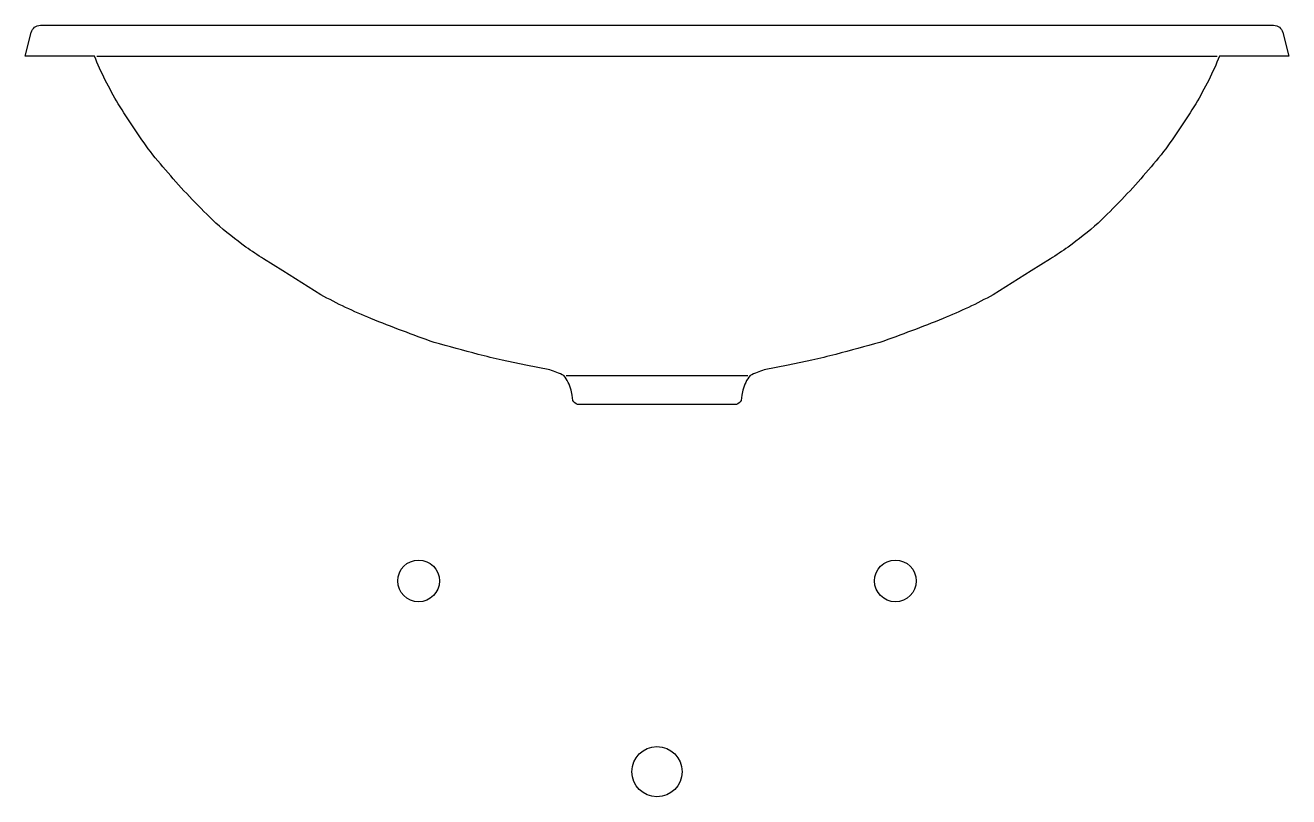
# Model space of a CAD drawing. Extents: x -826.76 to -826.23, y 506.479 to 506.802.
import ezdxf

# ---------------------------------------------------------------- set-up
doc = ezdxf.new("R2010")
doc.units = 0
doc.header["$LTSCALE"] = 50
doc.header["$MEASUREMENT"] = 0
doc.layers.add('A-PECAS', color=2, linetype='CONTINUOUS')
doc.layers.add('ESC1-50', color=1, linetype='CONTINUOUS')

# ---------------------------------------------------------------- blocks, each defined once
blk = doc.blocks.new('L-43-F')
at = {"layer": 'A-PECAS'}
blk.add_lwpolyline([(0.236, 0.8, -0.009799), (0.2315, 0.79, -0.001419), (0.226, 0.78, -0.005461), (0.2195, 0.77, -0.004902), (0.21253, 0.76, -0.022645), (0.195, 0.74, -0.005692), (0.185, 0.73, -0.016572), (0.1725, 0.72, -0.002825), (0.165, 0.715), (0.157, 0.71), (0.141, 0.7, -0.028553), (0.12, 0.69, -0.010622), (0.0935, 0.68, -0.003226), (0.075, 0.675, -0.000993), (0.065, 0.6725), (0.055, 0.6705), (0.045, 0.6685, 0.047271), (0.0391, 0.6661, 0.114336), (0.036, 0.66), (0.03564, 0.65784), (0.03528, 0.65567, -0.177537), (0.03331, 0.654), (0.02927, 0.654), (0.01677, 0.654), (0, 0.654), (-0.01677, 0.654), (-0.02927, 0.654), (-0.03331, 0.654, -0.177537), (-0.03528, 0.65567), (-0.03564, 0.65784), (-0.036, 0.66, 0.114336), (-0.0391, 0.6661, 0.047271), (-0.045, 0.6685), (-0.055, 0.6705), (-0.065, 0.6725, -0.000993), (-0.075, 0.675, -0.003226), (-0.0935, 0.68, -0.010622), (-0.12, 0.69, -0.028553), (-0.141, 0.7), (-0.157, 0.71), (-0.165, 0.715, -0.002825), (-0.1725, 0.72, -0.016572), (-0.185, 0.73, -0.005692), (-0.195, 0.74, -0.022645), (-0.21253, 0.76, -0.004902), (-0.2195, 0.77, -0.005461), (-0.226, 0.78, -0.001419), (-0.2315, 0.79, -0.009799), (-0.236, 0.8), (-0.265, 0.8), (-0.26251, 0.80997, -0.344151), (-0.25863, 0.813), (0, 0.813), (0.25863, 0.813, -0.344151), (0.26251, 0.80997), (0.265, 0.8)], format="xyb", close=True, dxfattribs=at)
at = {"layer": 'ESC1-50'}
for points in [[(-0.235, 0.8), (0.235, 0.8)], [(-0.0381, 0.6661), (0.0381, 0.6661)]]:
    blk.add_lwpolyline(points, dxfattribs=at)
for centre, radius in [((-0.1, 0.58), 0.00875), ((0.1, 0.58), 0.00875), ((0, 0.5), 0.0105)]:
    blk.add_circle(centre, radius, dxfattribs=at)

msp = doc.modelspace()

# ---------------------------------------------------------------- block references
at = {"layer": 'A-PECAS'}
msp.add_blockref('L-43-F', (-826.49482, 505.98943), dxfattribs=at)

doc.saveas('drawing.dxf')
